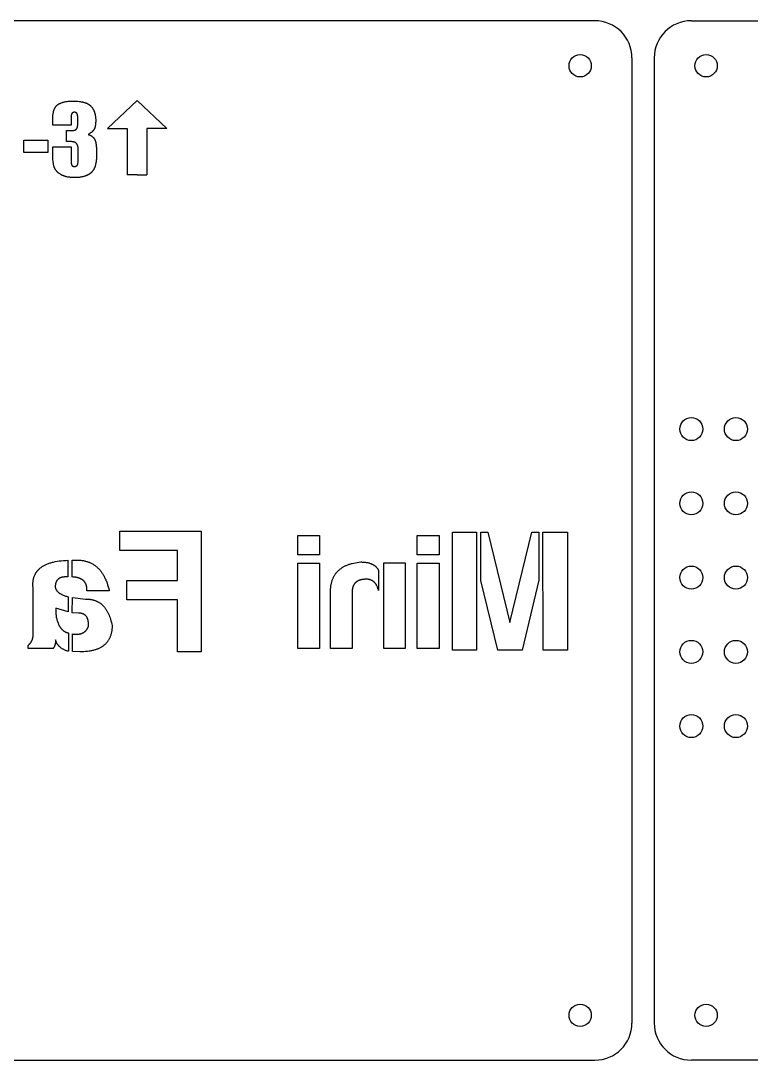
# Model space of a CAD drawing. Header units: millimetres. Extents: x 169 to 969, y 234 to 834.
# Drawn here: x 247.8 to 346.2, y 538.8 to 678.8 of the extents above; entities that cross this region are included whole.
import ezdxf

# ---------------------------------------------------------------- set-up
doc = ezdxf.new("R2010")
doc.units = ezdxf.units.MM
doc.header["$MEASUREMENT"] = 0
for name, color, linetype, true_color in [('標籤', 18, 'Continuous', 0x000000), ('標籤$切斷線', 1, 'Continuous', 0xff0000), ('零件切斷線', 5, 'Continuous', 0x0000ff)]:
    doc.layers.add(name, color=color, linetype=linetype, true_color=true_color)

msp = doc.modelspace()

# ---------------------------------------------------------------- linework, layer by layer
at = {"layer": '標籤'}
for p, q in [((263.45, 668.01), (259.45, 664.26)), ((263.45, 668.01), (267.45, 664.26)), ((259.45, 664.26), (262.11, 664.26)), ((262.11, 664.26), (262.11, 658.01)), ((264.78, 664.26), (264.78, 658.01)), ((267.45, 664.26), (264.78, 664.26)), ((263.45, 658.01), (262.11, 658.01)), ((263.45, 658.01), (264.78, 658.01))]:
    msp.add_line(p, q, dxfattribs=at)
for points in [[(256.86, 663.45), (256.93, 663.42), (256.97, 663.41), (257, 663.4), (257.03, 663.38), (257.07, 663.37), (257.1, 663.35), (257.13, 663.34), (257.16, 663.32), (257.19, 663.31), (257.22, 663.29), (257.25, 663.27), (257.28, 663.26), (257.31, 663.24), (257.33, 663.22), (257.36, 663.2), (257.39, 663.18), (257.41, 663.16), (257.44, 663.14), (257.46, 663.12), (257.49, 663.1), (257.51, 663.07), (257.53, 663.05), (257.56, 663.03), (257.58, 663.01), (257.6, 662.98), (257.62, 662.96), (257.64, 662.93), (257.66, 662.91), (257.68, 662.88), (257.7, 662.85), (257.71, 662.83), (257.72, 662.81), (257.73, 662.8), (257.74, 662.78), (257.75, 662.77), (257.76, 662.75), (257.76, 662.74), (257.77, 662.72), (257.78, 662.7), (257.79, 662.66), (257.81, 662.63), (257.82, 662.58), (257.84, 662.54), (257.85, 662.49), (257.86, 662.44), (257.87, 662.39), (257.88, 662.34), (257.9, 662.23), (257.92, 662.11), (257.94, 661.98), (257.95, 661.83), (257.97, 661.69), (257.98, 661.53), (257.99, 661.18), (257.99, 660.8), (257.99, 660.52), (257.98, 660.25), (257.97, 660.12), (257.95, 659.99), (257.94, 659.87), (257.92, 659.75), (257.91, 659.64), (257.89, 659.53), (257.86, 659.43), (257.84, 659.33), (257.81, 659.23), (257.78, 659.14), (257.77, 659.1), (257.75, 659.05), (257.74, 659.01), (257.72, 658.97), (257.7, 658.93), (257.68, 658.89), (257.67, 658.85), (257.65, 658.81), (257.63, 658.77), (257.6, 658.73), (257.58, 658.7), (257.56, 658.66), (257.54, 658.63), (257.51, 658.59), (257.49, 658.56), (257.46, 658.52), (257.43, 658.49), (257.41, 658.46), (257.38, 658.43), (257.35, 658.39), (257.32, 658.36), (257.29, 658.33), (257.26, 658.3), (257.22, 658.28), (257.19, 658.25), (257.16, 658.22), (257.12, 658.19), (257.09, 658.17), (257.05, 658.14), (257.02, 658.11), (256.98, 658.09), (256.94, 658.07), (256.9, 658.04), (256.86, 658.02), (256.82, 658), (256.78, 657.98), (256.74, 657.96), (256.69, 657.93), (256.65, 657.92), (256.61, 657.9), (256.56, 657.88), (256.51, 657.86), (256.47, 657.84), (256.42, 657.83), (256.32, 657.8), (256.22, 657.77), (256.12, 657.74), (256.01, 657.72), (255.91, 657.7), (255.79, 657.68), (255.68, 657.67), (255.56, 657.66), (255.44, 657.65), (255.32, 657.64), (255.19, 657.64), (255.06, 657.64), (254.92, 657.64), (254.77, 657.64), (254.63, 657.65), (254.5, 657.66), (254.37, 657.68), (254.24, 657.69), (254.12, 657.71), (254, 657.74), (253.89, 657.76), (253.83, 657.78), (253.78, 657.79), (253.72, 657.81), (253.67, 657.82), (253.62, 657.84), (253.57, 657.86), (253.52, 657.88), (253.47, 657.9), (253.42, 657.92), (253.37, 657.94), (253.33, 657.96), (253.28, 657.99), (253.24, 658.01), (253.19, 658.03), (253.11, 658.08), (253.03, 658.14), (252.96, 658.19), (252.92, 658.22), (252.88, 658.24), (252.85, 658.27), (252.82, 658.3), (252.78, 658.33), (252.75, 658.36), (252.72, 658.39), (252.69, 658.42), (252.66, 658.45), (252.63, 658.48), (252.61, 658.51), (252.58, 658.54), (252.55, 658.57), (252.53, 658.6), (252.5, 658.63), (252.48, 658.66), (252.46, 658.7), (252.44, 658.73), (252.42, 658.76), (252.4, 658.8), (252.38, 658.83), (252.36, 658.87), (252.35, 658.9), (252.33, 658.94), (252.32, 658.97), (252.3, 659.01), (252.29, 659.04), (252.28, 659.08), (252.26, 659.12), (252.25, 659.16), (252.24, 659.21), (252.23, 659.25), (252.21, 659.35), (252.19, 659.45), (252.17, 659.56), (252.16, 659.67), (252.14, 659.79), (252.12, 660.06), (252.1, 660.35), (252.09, 660.66), (252.09, 661.01), (252.09, 661.79), (254.56, 661.79), (254.56, 660.15), (254.56, 660), (254.56, 659.86), (254.57, 659.73), (254.58, 659.62), (254.59, 659.57), (254.59, 659.52), (254.6, 659.48), (254.61, 659.44), (254.61, 659.42), (254.61, 659.4), (254.62, 659.39), (254.62, 659.37), (254.63, 659.36), (254.63, 659.34), (254.63, 659.34), (254.64, 659.33), (254.64, 659.33), (254.64, 659.32), (254.64, 659.31), (254.65, 659.31), (254.65, 659.3), (254.65, 659.3), (254.66, 659.29), (254.66, 659.29), (254.66, 659.28), (254.67, 659.28), (254.67, 659.27), (254.67, 659.27), (254.68, 659.26), (254.68, 659.26), (254.68, 659.26), (254.69, 659.25), (254.69, 659.25), (254.7, 659.24), (254.7, 659.24), (254.71, 659.23), (254.71, 659.23), (254.71, 659.23), (254.72, 659.22), (254.72, 659.22), (254.73, 659.22), (254.73, 659.21), (254.74, 659.21), (254.74, 659.21), (254.75, 659.2), (254.75, 659.2), (254.76, 659.2), (254.76, 659.19), (254.77, 659.19), (254.78, 659.19), (254.78, 659.18), (254.79, 659.18), (254.79, 659.18), (254.8, 659.18), (254.81, 659.17), (254.83, 659.17), (254.84, 659.16), (254.85, 659.16), (254.87, 659.16), (254.88, 659.15), (254.9, 659.15), (254.91, 659.15), (254.93, 659.15), (254.94, 659.15), (254.96, 659.14), (254.98, 659.14), (254.99, 659.14), (255.01, 659.14), (255.03, 659.14), (255.05, 659.14), (255.07, 659.14), (255.09, 659.15), (255.1, 659.15), (255.12, 659.15), (255.14, 659.15), (255.15, 659.16), (255.17, 659.16), (255.19, 659.16), (255.2, 659.17), (255.21, 659.17), (255.22, 659.17), (255.22, 659.18), (255.23, 659.18), (255.24, 659.18), (255.24, 659.19), (255.25, 659.19), (255.26, 659.19), (255.26, 659.19), (255.27, 659.2), (255.28, 659.2), (255.28, 659.21), (255.29, 659.21), (255.29, 659.21), (255.3, 659.22), (255.31, 659.22), (255.31, 659.23), (255.32, 659.23), (255.32, 659.23), (255.33, 659.24), (255.33, 659.24), (255.34, 659.25), (255.34, 659.25), (255.35, 659.26), (255.35, 659.26), (255.36, 659.27), (255.36, 659.27), (255.37, 659.28), (255.37, 659.28), (255.38, 659.29), (255.38, 659.3), (255.39, 659.3), (255.39, 659.31), (255.39, 659.31), (255.4, 659.32), (255.4, 659.33), (255.41, 659.33), (255.41, 659.34), (255.41, 659.35), (255.42, 659.35), (255.42, 659.36), (255.42, 659.37), (255.43, 659.37), (255.43, 659.38), (255.43, 659.39), (255.44, 659.4), (255.44, 659.41), (255.45, 659.43), (255.45, 659.45), (255.46, 659.47), (255.46, 659.5), (255.47, 659.52), (255.48, 659.58), (255.48, 659.63), (255.49, 659.7), (255.5, 659.77), (255.51, 659.93), (255.52, 660.11), (255.52, 660.53), (255.52, 661.23), (255.52, 661.37), (255.52, 661.43), (255.51, 661.5), (255.51, 661.56), (255.5, 661.61), (255.5, 661.67), (255.49, 661.73), (255.48, 661.78), (255.47, 661.83), (255.46, 661.87), (255.45, 661.89), (255.45, 661.92), (255.44, 661.94), (255.43, 661.96), (255.43, 661.98), (255.42, 662), (255.41, 662.02), (255.4, 662.03), (255.4, 662.05), (255.39, 662.07), (255.38, 662.09), (255.37, 662.1), (255.36, 662.12), (255.35, 662.13), (255.34, 662.15), (255.33, 662.16), (255.32, 662.18), (255.31, 662.19), (255.3, 662.2), (255.29, 662.22), (255.28, 662.23), (255.27, 662.24), (255.25, 662.26), (255.24, 662.27), (255.23, 662.28), (255.22, 662.29), (255.21, 662.3), (255.19, 662.31), (255.18, 662.32), (255.17, 662.33), (255.15, 662.34), (255.14, 662.35), (255.12, 662.36), (255.11, 662.37), (255.1, 662.37), (255.08, 662.38), (255.07, 662.39), (255.05, 662.4), (255.03, 662.4), (255.02, 662.41), (255, 662.41), (254.99, 662.42), (254.97, 662.43), (254.95, 662.43), (254.93, 662.43), (254.91, 662.44), (254.87, 662.45), (254.82, 662.46), (254.77, 662.47), (254.72, 662.47), (254.6, 662.49), (254.46, 662.5), (254.31, 662.51), (253.96, 662.52), (253.96, 663.96), (254.36, 663.97), (254.53, 663.97), (254.68, 663.98), (254.81, 663.99), (254.87, 663.99), (254.92, 664), (254.96, 664.01), (254.98, 664.01), (255, 664.01), (255.02, 664.02), (255.04, 664.02), (255.05, 664.02), (255.06, 664.03), (255.06, 664.03), (255.08, 664.03), (255.09, 664.04), (255.1, 664.04), (255.12, 664.05), (255.13, 664.05), (255.14, 664.06), (255.15, 664.07), (255.16, 664.07), (255.17, 664.08), (255.19, 664.09), (255.2, 664.09), (255.21, 664.1), (255.22, 664.11), (255.23, 664.12), (255.24, 664.13), (255.25, 664.14), (255.26, 664.15), (255.27, 664.15), (255.27, 664.16), (255.28, 664.18), (255.29, 664.19), (255.3, 664.2), (255.31, 664.21), (255.32, 664.22), (255.32, 664.23), (255.33, 664.24), (255.34, 664.26), (255.34, 664.27), (255.35, 664.28), (255.36, 664.29), (255.36, 664.31), (255.37, 664.32), (255.38, 664.34), (255.38, 664.35), (255.39, 664.37), (255.39, 664.38), (255.4, 664.4), (255.4, 664.42), (255.41, 664.45), (255.42, 664.49), (255.43, 664.53), (255.43, 664.57), (255.44, 664.61), (255.44, 664.66), (255.45, 664.71), (255.46, 664.81), (255.46, 664.92), (255.46, 665.03), (255.46, 665.58), (255.46, 665.71), (255.46, 665.82), (255.45, 665.87), (255.45, 665.92), (255.44, 665.97), (255.44, 666.01), (255.43, 666.05), (255.42, 666.07), (255.42, 666.09), (255.42, 666.11), (255.41, 666.13), (255.41, 666.15), (255.4, 666.16), (255.4, 666.18), (255.39, 666.19), (255.38, 666.21), (255.38, 666.22), (255.37, 666.23), (255.37, 666.24), (255.37, 666.24), (255.36, 666.25), (255.36, 666.26), (255.36, 666.26), (255.35, 666.27), (255.35, 666.28), (255.34, 666.29), (255.33, 666.3), (255.32, 666.31), (255.32, 666.31), (255.31, 666.32), (255.3, 666.33), (255.29, 666.34), (255.28, 666.35), (255.27, 666.35), (255.26, 666.36), (255.25, 666.37), (255.24, 666.37), (255.23, 666.38), (255.22, 666.38), (255.21, 666.39), (255.2, 666.4), (255.19, 666.4), (255.18, 666.4), (255.17, 666.41), (255.16, 666.41), (255.15, 666.42), (255.13, 666.42), (255.12, 666.42), (255.11, 666.42), (255.1, 666.43), (255.08, 666.43), (255.07, 666.43), (255.06, 666.43), (255.04, 666.43), (255.03, 666.43), (255.01, 666.43), (255, 666.43), (254.98, 666.43), (254.97, 666.43), (254.95, 666.43), (254.94, 666.43), (254.92, 666.43), (254.91, 666.42), (254.89, 666.42), (254.88, 666.42), (254.87, 666.41), (254.85, 666.41), (254.84, 666.41), (254.83, 666.4), (254.82, 666.4), (254.8, 666.39), (254.8, 666.39), (254.79, 666.39), (254.79, 666.38), (254.78, 666.38), (254.78, 666.38), (254.77, 666.38), (254.77, 666.37), (254.76, 666.37), (254.76, 666.37), (254.75, 666.36), (254.75, 666.36), (254.74, 666.36), (254.74, 666.35), (254.73, 666.35), (254.73, 666.34), (254.72, 666.34), (254.72, 666.34), (254.71, 666.33), (254.71, 666.33), (254.71, 666.32), (254.7, 666.32), (254.7, 666.32), (254.69, 666.31), (254.69, 666.31), (254.69, 666.3), (254.68, 666.3), (254.68, 666.29), (254.67, 666.29), (254.67, 666.28), (254.67, 666.28), (254.66, 666.27), (254.66, 666.27), (254.66, 666.26), (254.66, 666.26), (254.65, 666.25), (254.65, 666.24), (254.65, 666.24), (254.64, 666.23), (254.64, 666.22), (254.63, 666.21), (254.63, 666.19), (254.62, 666.18), (254.62, 666.16), (254.61, 666.14), (254.61, 666.13), (254.6, 666.11), (254.6, 666.07), (254.59, 666.03), (254.58, 665.98), (254.58, 665.93), (254.57, 665.88), (254.56, 665.77), (254.56, 665.64), (254.56, 665.51), (254.56, 664.68), (252.09, 664.68), (252.09, 665.53), (252.09, 665.7), (252.1, 665.87), (252.1, 665.95), (252.11, 666.03), (252.12, 666.1), (252.13, 666.18), (252.14, 666.25), (252.15, 666.32), (252.17, 666.39), (252.18, 666.46), (252.2, 666.53), (252.21, 666.59), (252.23, 666.65), (252.25, 666.71), (252.27, 666.77), (252.3, 666.83), (252.32, 666.88), (252.34, 666.94), (252.37, 666.99), (252.4, 667.04), (252.41, 667.06), (252.43, 667.09), (252.44, 667.11), (252.46, 667.13), (252.47, 667.16), (252.49, 667.18), (252.5, 667.2), (252.52, 667.22), (252.54, 667.24), (252.55, 667.26), (252.57, 667.28), (252.59, 667.3), (252.61, 667.32), (252.63, 667.34), (252.64, 667.36), (252.66, 667.37), (252.68, 667.39), (252.7, 667.41), (252.72, 667.42), (252.74, 667.44), (252.78, 667.47), (252.83, 667.5), (252.87, 667.53), (252.92, 667.56), (252.97, 667.58), (253.01, 667.61), (253.07, 667.63), (253.12, 667.66), (253.17, 667.68), (253.23, 667.7), (253.28, 667.72), (253.34, 667.74), (253.4, 667.76), (253.46, 667.78), (253.52, 667.8), (253.59, 667.81), (253.65, 667.83), (253.72, 667.84), (253.86, 667.87), (254.01, 667.89), (254.16, 667.91), (254.31, 667.92), (254.48, 667.93), (254.65, 667.94), (254.82, 667.94), (255.04, 667.93), (255.25, 667.93), (255.45, 667.91), (255.64, 667.89), (255.73, 667.88), (255.82, 667.87), (255.91, 667.86), (256, 667.84), (256.08, 667.82), (256.16, 667.81), (256.24, 667.79), (256.32, 667.76), (256.39, 667.74), (256.46, 667.72), (256.53, 667.69), (256.6, 667.67), (256.67, 667.64), (256.73, 667.61), (256.79, 667.58), (256.85, 667.55), (256.88, 667.53), (256.9, 667.52), (256.93, 667.5), (256.96, 667.48), (256.99, 667.46), (257.01, 667.45), (257.04, 667.43), (257.06, 667.41), (257.08, 667.39), (257.11, 667.37), (257.13, 667.35), (257.15, 667.33), (257.18, 667.31), (257.2, 667.29), (257.22, 667.27), (257.24, 667.25), (257.28, 667.2), (257.31, 667.16), (257.35, 667.11), (257.39, 667.07), (257.42, 667.02), (257.45, 666.97), (257.48, 666.92), (257.52, 666.87), (257.54, 666.82), (257.57, 666.76), (257.6, 666.71), (257.62, 666.65), (257.65, 666.6), (257.67, 666.54), (257.69, 666.48), (257.71, 666.42), (257.73, 666.36), (257.75, 666.3), (257.77, 666.24), (257.78, 666.17), (257.8, 666.11), (257.81, 666.04), (257.82, 665.98), (257.83, 665.91), (257.84, 665.84), (257.85, 665.77), (257.86, 665.7), (257.86, 665.63), (257.87, 665.55), (257.87, 665.48), (257.87, 665.33), (257.87, 665.22), (257.87, 665.13), (257.86, 665.03), (257.86, 664.94), (257.85, 664.85), (257.84, 664.77), (257.83, 664.69), (257.82, 664.61), (257.8, 664.54), (257.79, 664.5), (257.78, 664.47), (257.78, 664.43), (257.77, 664.4), (257.76, 664.37), (257.75, 664.34), (257.74, 664.31), (257.72, 664.28), (257.71, 664.25), (257.7, 664.23), (257.69, 664.2), (257.68, 664.17), (257.66, 664.15), (257.65, 664.13), (257.63, 664.1), (257.62, 664.08), (257.6, 664.06), (257.59, 664.03), (257.57, 664.01), (257.55, 663.99), (257.53, 663.97), (257.52, 663.94), (257.5, 663.92), (257.48, 663.9), (257.45, 663.88), (257.43, 663.86), (257.41, 663.84), (257.39, 663.81), (257.34, 663.77), (257.29, 663.73), (257.24, 663.69), (257.18, 663.65), (257.12, 663.61), (257.06, 663.57), (257, 663.53), (256.93, 663.49)], [(251.43, 662.7), (251.43, 661.01), (248.17, 661.01), (248.17, 662.7)]]:
    msp.add_lwpolyline(points, close=True, dxfattribs=at)
at = {"layer": '標籤$切斷線'}
for points in [[(272.08, 610), (272.08, 593.76), (268.89, 593.76), (268.89, 600.75), (262.06, 600.75), (262.06, 603.35), (268.89, 603.35), (268.89, 607.43), (261.14, 607.43), (261.14, 610)], [(288.02, 606.83), (285.09, 606.83), (285.09, 609.43), (288.02, 609.43)], [(304.12, 606.83), (301.19, 606.83), (301.19, 609.43), (304.12, 609.43)], [(309.19, 593.99), (305.93, 593.99), (305.93, 609.88), (309.19, 609.88)], [(312.03, 593.99), (309.76, 603.39), (309.76, 609.88), (310.7, 609.88), (313.66, 597.73), (316.64, 609.88), (317.55, 609.88), (317.55, 603.42), (315.31, 593.99)], [(318.12, 609.88), (321.43, 609.88), (321.43, 593.99), (318.13, 593.99)], [(252.51, 598.83), (252.53, 598.69), (252.55, 598.56), (252.57, 598.43), (252.6, 598.31), (252.63, 598.19), (252.66, 598.07), (252.69, 597.96), (252.72, 597.85), (252.76, 597.75), (252.8, 597.64), (252.84, 597.54), (252.88, 597.45), (252.92, 597.36), (252.95, 597.31), (252.97, 597.27), (252.99, 597.23), (253.02, 597.19), (253.05, 597.14), (253.07, 597.1), (253.1, 597.07), (253.13, 597.03), (253.15, 596.99), (253.18, 596.95), (253.21, 596.92), (253.24, 596.88), (253.27, 596.85), (253.3, 596.82), (253.33, 596.78), (253.36, 596.75), (253.39, 596.72), (253.43, 596.69), (253.46, 596.66), (253.49, 596.64), (253.53, 596.61), (253.56, 596.58), (253.6, 596.56), (253.64, 596.54), (253.67, 596.51), (253.71, 596.49), (253.75, 596.47), (253.79, 596.45), (253.82, 596.43), (253.86, 596.41), (253.9, 596.39), (253.94, 596.38), (253.98, 596.36), (254.03, 596.35), (254.07, 596.33), (254.11, 596.32), (254.15, 596.31), (254.2, 596.29), (254.21, 593.83), (254.12, 593.85), (254.04, 593.88), (253.95, 593.91), (253.87, 593.93), (253.79, 593.96), (253.72, 594), (253.64, 594.03), (253.57, 594.07), (253.5, 594.1), (253.43, 594.14), (253.37, 594.18), (253.3, 594.22), (253.24, 594.26), (253.18, 594.31), (253.12, 594.35), (253.07, 594.4), (253.04, 594.42), (253.01, 594.45), (252.99, 594.47), (252.96, 594.5), (252.94, 594.53), (252.91, 594.55), (252.89, 594.58), (252.87, 594.6), (252.84, 594.63), (252.82, 594.66), (252.8, 594.69), (252.78, 594.72), (252.76, 594.75), (252.74, 594.77), (252.72, 594.8), (252.7, 594.83), (252.68, 594.86), (252.66, 594.89), (252.65, 594.93), (252.63, 594.96), (252.61, 594.99), (252.6, 595.02), (252.58, 595.05), (252.57, 595.09), (252.54, 595.15), (252.51, 595.22), (252.49, 595.29), (252.47, 595.36), (252.47, 595.28), (252.47, 595.24), (252.47, 595.2), (252.46, 595.16), (252.46, 595.12), (252.46, 595.08), (252.45, 595.04), (252.45, 595), (252.44, 594.97), (252.44, 594.93), (252.43, 594.89), (252.42, 594.85), (252.42, 594.82), (252.41, 594.78), (252.4, 594.74), (252.39, 594.71), (252.38, 594.67), (252.36, 594.64), (252.35, 594.6), (252.34, 594.57), (252.32, 594.54), (252.31, 594.5), (252.29, 594.47), (252.28, 594.44), (252.26, 594.4), (252.24, 594.37), (252.23, 594.34), (252.21, 594.31), (252.19, 594.28), (252.17, 594.25), (252.15, 594.22), (248.77, 594.22), (248.77, 594.63), (248.82, 594.67), (248.86, 594.71), (248.9, 594.74), (248.93, 594.78), (248.97, 594.82), (249.01, 594.86), (249.04, 594.9), (249.07, 594.94), (249.1, 594.98), (249.13, 595.02), (249.16, 595.06), (249.19, 595.1), (249.21, 595.15), (249.24, 595.19), (249.26, 595.23), (249.28, 595.27), (249.3, 595.32), (249.32, 595.36), (249.34, 595.4), (249.36, 595.45), (249.37, 595.49), (249.38, 595.54), (249.39, 595.58), (249.41, 595.63), (249.41, 595.67), (249.42, 595.72), (249.43, 595.77), (249.43, 595.81), (249.44, 595.86), (249.44, 595.91), (249.44, 595.96), (249.44, 596.01), (249.44, 602.34), (249.43, 602.45), (249.42, 602.56), (249.42, 602.66), (249.41, 602.77), (249.41, 602.88), (249.42, 602.98), (249.42, 603.08), (249.43, 603.18), (249.44, 603.28), (249.46, 603.37), (249.47, 603.47), (249.49, 603.56), (249.51, 603.65), (249.54, 603.74), (249.56, 603.83), (249.59, 603.91), (249.63, 604), (249.66, 604.08), (249.7, 604.16), (249.72, 604.2), (249.74, 604.24), (249.76, 604.28), (249.78, 604.32), (249.81, 604.36), (249.83, 604.4), (249.85, 604.43), (249.88, 604.47), (249.9, 604.51), (249.93, 604.54), (249.95, 604.58), (249.98, 604.61), (250.04, 604.68), (250.1, 604.75), (250.16, 604.82), (250.22, 604.88), (250.29, 604.95), (250.36, 605.01), (250.43, 605.07), (250.51, 605.12), (250.58, 605.18), (250.66, 605.24), (250.75, 605.29), (250.83, 605.34), (250.92, 605.39), (251.01, 605.44), (251.1, 605.48), (251.2, 605.53), (251.3, 605.57), (251.4, 605.61), (251.5, 605.65), (251.61, 605.69), (251.72, 605.73), (251.83, 605.76), (251.95, 605.79), (252.06, 605.83), (252.18, 605.86), (252.43, 605.91), (252.69, 605.96), (252.96, 606), (253.24, 606.03), (253.53, 606.06), (253.83, 606.08), (254.14, 606.1), (254.14, 603.85), (254.05, 603.86), (253.95, 603.86), (253.86, 603.86), (253.78, 603.86), (253.69, 603.86), (253.61, 603.85), (253.57, 603.84), (253.53, 603.84), (253.5, 603.83), (253.46, 603.83), (253.42, 603.82), (253.38, 603.81), (253.35, 603.81), (253.31, 603.8), (253.28, 603.79), (253.25, 603.78), (253.21, 603.77), (253.18, 603.76), (253.15, 603.74), (253.12, 603.73), (253.09, 603.72), (253.06, 603.71), (253.03, 603.69), (253, 603.68), (252.97, 603.66), (252.95, 603.64), (252.92, 603.63), (252.9, 603.61), (252.87, 603.59), (252.85, 603.57), (252.82, 603.55), (252.8, 603.53), (252.78, 603.51), (252.76, 603.49), (252.74, 603.47), (252.72, 603.45), (252.7, 603.42), (252.68, 603.4), (252.66, 603.38), (252.64, 603.35), (252.63, 603.33), (252.61, 603.3), (252.59, 603.27), (252.58, 603.25), (252.57, 603.22), (252.55, 603.19), (252.54, 603.16), (252.53, 603.13), (252.52, 603.1), (252.5, 603.07), (252.49, 603.04), (252.49, 603), (252.48, 602.97), (252.47, 602.94), (252.46, 602.9), (252.45, 602.87), (252.45, 602.83), (252.44, 602.8), (252.44, 602.76), (252.43, 602.73), (252.43, 602.7), (252.42, 602.66), (252.42, 602.63), (252.42, 602.6), (252.42, 602.57), (252.42, 602.53), (252.42, 602.5), (252.42, 602.47), (252.43, 602.46), (252.43, 602.44), (252.43, 602.43), (252.43, 602.41), (252.44, 602.4), (252.44, 602.38), (252.44, 602.36), (252.45, 602.35), (252.45, 602.33), (252.46, 602.32), (252.46, 602.31), (252.46, 602.29), (252.47, 602.28), (252.48, 602.26), (252.49, 602.23), (252.5, 602.2), (252.51, 602.17), (252.53, 602.15), (252.54, 602.12), (252.56, 602.09), (252.58, 602.06), (252.6, 602.04), (252.62, 602.01), (252.64, 601.98), (252.66, 601.96), (252.68, 601.93), (252.71, 601.9), (252.73, 601.88), (252.76, 601.85), (252.79, 601.83), (252.81, 601.8), (252.84, 601.78), (252.87, 601.75), (252.91, 601.73), (252.94, 601.71), (252.97, 601.68), (253.01, 601.66), (253.04, 601.64), (253.08, 601.61), (253.16, 601.57), (253.24, 601.52), (253.32, 601.48), (253.41, 601.44), (253.51, 601.4), (253.61, 601.36), (253.71, 601.32), (253.82, 601.28), (253.93, 601.25), (254.04, 601.21), (254.16, 601.18), (254.15, 599.15), (252.51, 599.63)], [(254.71, 606.1), (254.84, 606.11), (254.96, 606.12), (255.08, 606.12), (255.2, 606.13), (255.32, 606.13), (255.44, 606.12), (255.55, 606.12), (255.66, 606.11), (255.78, 606.11), (255.89, 606.09), (256, 606.08), (256.1, 606.07), (256.21, 606.05), (256.32, 606.03), (256.42, 606), (256.52, 605.98), (256.62, 605.95), (256.72, 605.92), (256.82, 605.89), (256.91, 605.85), (257.01, 605.82), (257.1, 605.78), (257.19, 605.74), (257.28, 605.69), (257.37, 605.65), (257.46, 605.6), (257.55, 605.55), (257.63, 605.49), (257.71, 605.44), (257.8, 605.38), (257.88, 605.32), (257.95, 605.26), (258.03, 605.19), (258.11, 605.12), (258.18, 605.05), (258.25, 604.98), (258.32, 604.9), (258.39, 604.83), (258.46, 604.75), (258.53, 604.67), (258.59, 604.58), (258.66, 604.5), (258.72, 604.41), (258.78, 604.32), (258.84, 604.22), (258.9, 604.13), (258.96, 604.03), (259.01, 603.93), (259.06, 603.82), (259.12, 603.72), (259.17, 603.61), (259.22, 603.5), (259.26, 603.39), (259.31, 603.27), (259.4, 603.03), (259.48, 602.79), (259.56, 602.53), (259.63, 602.27), (259.69, 601.99), (256.69, 601.99), (256.69, 602.05), (256.69, 602.1), (256.69, 602.15), (256.69, 602.21), (256.69, 602.26), (256.69, 602.31), (256.68, 602.36), (256.68, 602.41), (256.67, 602.46), (256.66, 602.5), (256.65, 602.55), (256.65, 602.6), (256.63, 602.64), (256.62, 602.68), (256.61, 602.73), (256.6, 602.77), (256.58, 602.81), (256.57, 602.85), (256.55, 602.89), (256.53, 602.93), (256.51, 602.97), (256.49, 603.01), (256.47, 603.05), (256.45, 603.08), (256.43, 603.12), (256.41, 603.15), (256.38, 603.18), (256.35, 603.22), (256.33, 603.25), (256.3, 603.28), (256.27, 603.31), (256.24, 603.34), (256.21, 603.37), (256.18, 603.4), (256.14, 603.42), (256.11, 603.45), (256.07, 603.48), (256.04, 603.5), (256, 603.52), (255.96, 603.55), (255.92, 603.57), (255.88, 603.59), (255.84, 603.61), (255.79, 603.63), (255.75, 603.65), (255.7, 603.67), (255.66, 603.68), (255.61, 603.7), (255.56, 603.72), (255.51, 603.73), (255.46, 603.74), (255.41, 603.76), (255.36, 603.77), (255.31, 603.78), (255.25, 603.79), (255.2, 603.8), (255.08, 603.82), (254.96, 603.83), (254.84, 603.84), (254.71, 603.85)], [(288.02, 594.22), (285.09, 594.22), (285.09, 605.71), (288.02, 605.71)], [(295.98, 602.04), (295.95, 602.12), (295.93, 602.21), (295.9, 602.29), (295.88, 602.36), (295.85, 602.44), (295.82, 602.51), (295.79, 602.58), (295.75, 602.65), (295.72, 602.71), (295.68, 602.78), (295.66, 602.81), (295.65, 602.84), (295.63, 602.87), (295.61, 602.89), (295.59, 602.92), (295.57, 602.95), (295.55, 602.98), (295.53, 603), (295.5, 603.03), (295.48, 603.05), (295.46, 603.08), (295.44, 603.1), (295.42, 603.12), (295.39, 603.15), (295.37, 603.17), (295.34, 603.19), (295.32, 603.21), (295.3, 603.23), (295.27, 603.25), (295.25, 603.27), (295.22, 603.28), (295.19, 603.3), (295.17, 603.32), (295.14, 603.33), (295.11, 603.35), (295.09, 603.37), (295.06, 603.38), (295.03, 603.39), (295, 603.41), (294.97, 603.42), (294.94, 603.43), (294.92, 603.44), (294.89, 603.45), (294.86, 603.46), (294.82, 603.47), (294.79, 603.48), (294.76, 603.49), (294.73, 603.5), (294.7, 603.5), (294.67, 603.51), (294.63, 603.52), (294.6, 603.52), (294.57, 603.53), (294.53, 603.53), (294.4, 603.53), (294.27, 603.54), (294.14, 603.53), (294.08, 603.53), (294.02, 603.52), (293.96, 603.52), (293.9, 603.51), (293.84, 603.51), (293.79, 603.5), (293.73, 603.49), (293.68, 603.48), (293.63, 603.47), (293.58, 603.45), (293.53, 603.44), (293.48, 603.43), (293.43, 603.41), (293.38, 603.39), (293.33, 603.38), (293.29, 603.36), (293.25, 603.34), (293.2, 603.32), (293.16, 603.29), (293.12, 603.27), (293.08, 603.25), (293.05, 603.22), (293.01, 603.2), (292.97, 603.17), (292.94, 603.14), (292.9, 603.11), (292.87, 603.08), (292.84, 603.05), (292.81, 603.02), (292.78, 602.98), (292.75, 602.95), (292.73, 602.91), (292.7, 602.88), (292.68, 602.84), (292.65, 602.8), (292.63, 602.76), (292.61, 602.72), (292.59, 602.68), (292.57, 602.64), (292.55, 602.59), (292.54, 602.55), (292.52, 602.5), (292.51, 602.45), (292.49, 602.41), (292.48, 602.36), (292.47, 602.31), (292.46, 602.26), (292.45, 602.2), (292.44, 602.15), (292.44, 602.1), (292.43, 602.04), (292.43, 601.99), (292.42, 601.93), (292.42, 601.87), (292.42, 601.81), (292.42, 601.75), (292.42, 601.69), (292.42, 601.63), (292.42, 594.22), (289.51, 594.22), (289.51, 602.06), (289.51, 602.17), (289.52, 602.27), (289.53, 602.38), (289.54, 602.48), (289.55, 602.58), (289.56, 602.68), (289.58, 602.77), (289.6, 602.87), (289.62, 602.96), (289.64, 603.06), (289.66, 603.15), (289.69, 603.24), (289.71, 603.33), (289.74, 603.41), (289.77, 603.5), (289.81, 603.58), (289.84, 603.66), (289.88, 603.74), (289.91, 603.82), (289.95, 603.9), (290, 603.98), (290.04, 604.05), (290.09, 604.13), (290.13, 604.2), (290.18, 604.27), (290.23, 604.34), (290.29, 604.41), (290.34, 604.47), (290.4, 604.54), (290.46, 604.6), (290.52, 604.66), (290.58, 604.72), (290.65, 604.78), (290.71, 604.84), (290.78, 604.89), (290.85, 604.95), (290.92, 605), (291, 605.05), (291.07, 605.1), (291.15, 605.15), (291.23, 605.2), (291.31, 605.24), (291.39, 605.29), (291.48, 605.33), (291.56, 605.37), (291.65, 605.41), (291.74, 605.45), (291.84, 605.48), (291.93, 605.52), (292.03, 605.55), (292.12, 605.59), (292.22, 605.62), (292.33, 605.65), (292.43, 605.67), (292.64, 605.72), (292.86, 605.77), (293.09, 605.81), (293.33, 605.84), (293.57, 605.87), (293.68, 605.87), (293.79, 605.86), (293.9, 605.86), (294.01, 605.85), (294.11, 605.84), (294.22, 605.83), (294.32, 605.81), (294.41, 605.8), (294.51, 605.78), (294.6, 605.76), (294.69, 605.73), (294.77, 605.71), (294.86, 605.68), (294.94, 605.65), (294.98, 605.63), (295.02, 605.62), (295.06, 605.6), (295.09, 605.58), (295.13, 605.56), (295.17, 605.55), (295.2, 605.53), (295.24, 605.51), (295.27, 605.49), (295.31, 605.46), (295.34, 605.44), (295.38, 605.42), (295.41, 605.4), (295.44, 605.37), (295.47, 605.35), (295.5, 605.33), (295.53, 605.3), (295.56, 605.28), (295.59, 605.25), (295.62, 605.22), (295.64, 605.2), (295.67, 605.17), (295.7, 605.14), (295.72, 605.11), (295.75, 605.08), (295.77, 605.05), (295.79, 605.02), (295.82, 604.99), (295.84, 604.96), (295.86, 604.93), (295.88, 604.89), (295.9, 604.86), (295.92, 604.83), (295.94, 604.79), (295.96, 604.76), (295.98, 604.72)], [(299.58, 594.22), (296.67, 594.22), (296.67, 605.73), (299.58, 605.73)], [(304.12, 594.22), (301.19, 594.22), (301.19, 605.71), (304.12, 605.71)], [(254.75, 596.18), (254.85, 596.16), (254.95, 596.15), (255.05, 596.14), (255.14, 596.14), (255.23, 596.13), (255.32, 596.13), (255.41, 596.14), (255.45, 596.14), (255.5, 596.14), (255.54, 596.15), (255.58, 596.15), (255.62, 596.16), (255.66, 596.16), (255.7, 596.17), (255.74, 596.18), (255.78, 596.19), (255.82, 596.19), (255.86, 596.2), (255.89, 596.22), (255.93, 596.23), (255.97, 596.24), (256, 596.25), (256.04, 596.27), (256.07, 596.28), (256.1, 596.3), (256.14, 596.31), (256.17, 596.33), (256.2, 596.35), (256.23, 596.36), (256.27, 596.38), (256.3, 596.4), (256.33, 596.42), (256.36, 596.44), (256.38, 596.47), (256.41, 596.49), (256.44, 596.51), (256.47, 596.54), (256.49, 596.56), (256.52, 596.59), (256.55, 596.61), (256.57, 596.64), (256.59, 596.67), (256.62, 596.7), (256.64, 596.73), (256.66, 596.76), (256.69, 596.79), (256.71, 596.82), (256.73, 596.85), (256.75, 596.88), (256.77, 596.92), (256.79, 596.95), (256.81, 596.99), (256.83, 597.02), (256.84, 597.06), (256.86, 597.1), (256.88, 597.14), (256.89, 597.18), (256.9, 597.29), (256.9, 597.4), (256.9, 597.5), (256.9, 597.6), (256.89, 597.7), (256.89, 597.75), (256.88, 597.79), (256.88, 597.84), (256.87, 597.88), (256.86, 597.92), (256.85, 597.97), (256.84, 598.01), (256.83, 598.05), (256.82, 598.09), (256.81, 598.13), (256.8, 598.17), (256.79, 598.21), (256.77, 598.24), (256.76, 598.28), (256.74, 598.31), (256.73, 598.35), (256.71, 598.38), (256.69, 598.41), (256.68, 598.44), (256.66, 598.47), (256.64, 598.5), (256.62, 598.53), (256.6, 598.56), (256.57, 598.58), (256.55, 598.61), (256.53, 598.63), (256.5, 598.66), (256.48, 598.68), (256.45, 598.7), (256.43, 598.72), (256.4, 598.74), (256.37, 598.76), (256.34, 598.78), (256.31, 598.8), (256.28, 598.82), (256.25, 598.83), (256.22, 598.85), (256.19, 598.86), (256.15, 598.87), (256.12, 598.89), (256.08, 598.9), (256.05, 598.91), (256.01, 598.92), (255.98, 598.93), (255.94, 598.94), (255.9, 598.94), (255.86, 598.95), (255.82, 598.95), (255.78, 598.96), (255.74, 598.96), (255.69, 598.96), (255.65, 598.96), (255.61, 598.97), (255.56, 598.97), (254.71, 599.03), (254.73, 601.06), (256.5, 600.87), (256.59, 600.87), (256.68, 600.87), (256.77, 600.87), (256.86, 600.86), (256.94, 600.85), (257.03, 600.85), (257.11, 600.84), (257.19, 600.82), (257.27, 600.81), (257.35, 600.79), (257.43, 600.78), (257.51, 600.76), (257.59, 600.74), (257.66, 600.71), (257.74, 600.69), (257.81, 600.66), (257.88, 600.63), (257.95, 600.6), (258.02, 600.57), (258.09, 600.54), (258.16, 600.5), (258.23, 600.47), (258.3, 600.43), (258.36, 600.39), (258.42, 600.35), (258.49, 600.3), (258.55, 600.25), (258.61, 600.21), (258.67, 600.16), (258.73, 600.11), (258.79, 600.05), (258.84, 600), (258.9, 599.94), (258.95, 599.88), (259.01, 599.82), (259.06, 599.76), (259.11, 599.7), (259.16, 599.63), (259.21, 599.56), (259.26, 599.49), (259.3, 599.42), (259.35, 599.35), (259.39, 599.27), (259.44, 599.2), (259.48, 599.12), (259.52, 599.04), (259.56, 598.96), (259.6, 598.87), (259.64, 598.79), (259.67, 598.7), (259.75, 598.52), (259.81, 598.33), (259.87, 598.14), (259.93, 597.94), (259.99, 597.73), (260.04, 597.51), (260.08, 597.29), (260.08, 597.18), (260.08, 597.07), (260.07, 596.97), (260.06, 596.86), (260.05, 596.76), (260.04, 596.66), (260.03, 596.56), (260.01, 596.46), (259.99, 596.37), (259.97, 596.27), (259.95, 596.18), (259.93, 596.09), (259.9, 596), (259.87, 595.91), (259.84, 595.83), (259.81, 595.75), (259.77, 595.66), (259.73, 595.58), (259.69, 595.5), (259.65, 595.43), (259.61, 595.35), (259.56, 595.28), (259.52, 595.21), (259.47, 595.14), (259.41, 595.07), (259.36, 595), (259.3, 594.94), (259.25, 594.88), (259.19, 594.81), (259.12, 594.76), (259.06, 594.7), (258.99, 594.64), (258.92, 594.59), (258.85, 594.53), (258.78, 594.48), (258.7, 594.43), (258.63, 594.39), (258.55, 594.34), (258.47, 594.3), (258.38, 594.26), (258.3, 594.21), (258.21, 594.18), (258.12, 594.14), (258.03, 594.1), (257.93, 594.07), (257.84, 594.04), (257.74, 594.01), (257.64, 593.98), (257.54, 593.95), (257.43, 593.93), (257.32, 593.9), (257.22, 593.88), (257.1, 593.86), (256.99, 593.84), (256.76, 593.81), (256.52, 593.79), (256.27, 593.77), (256.01, 593.76), (255.75, 593.76), (254.75, 593.79)]]:
    msp.add_lwpolyline(points, close=True, dxfattribs=at)
for centre, radius in [((323.13, 672.7), 1.5), ((340.1, 672.7), 1.5), ((338.11, 623.76), 1.55), ((344.11, 623.76), 1.55), ((338.11, 613.76), 1.55), ((344.11, 613.76), 1.55), ((338.11, 603.76), 1.55), ((344.11, 603.76), 1.55), ((338.11, 593.76), 1.55), ((344.11, 593.76), 1.55), ((338.11, 583.76), 1.55), ((344.11, 583.76), 1.55), ((323.13, 544.81), 1.5), ((340.1, 544.81), 1.5)]:
    msp.add_circle(centre, radius, dxfattribs=at)
at = {"layer": '零件切斷線'}
for p, q in [((325.11, 678.76), (185.11, 678.76)), ((338.11, 678.76), (478.11, 678.76)), ((185.11, 538.76), (325.11, 538.76)), ((478.11, 538.76), (338.11, 538.76))]:
    msp.add_line(p, q, dxfattribs=at)
for points in [[(330.11, 673.76), (330.11, 543.76)], [(333.11, 673.76), (333.11, 543.76)]]:
    msp.add_lwpolyline(points, dxfattribs=at)
for centre, start, end in [((325.11, 673.76), 360, 90), ((338.11, 673.76), 90, 180), ((325.11, 543.76), 270, 0), ((338.11, 543.76), 180, 270)]:
    msp.add_arc(centre, 5, start, end, dxfattribs=at)

doc.saveas('drawing.dxf')
